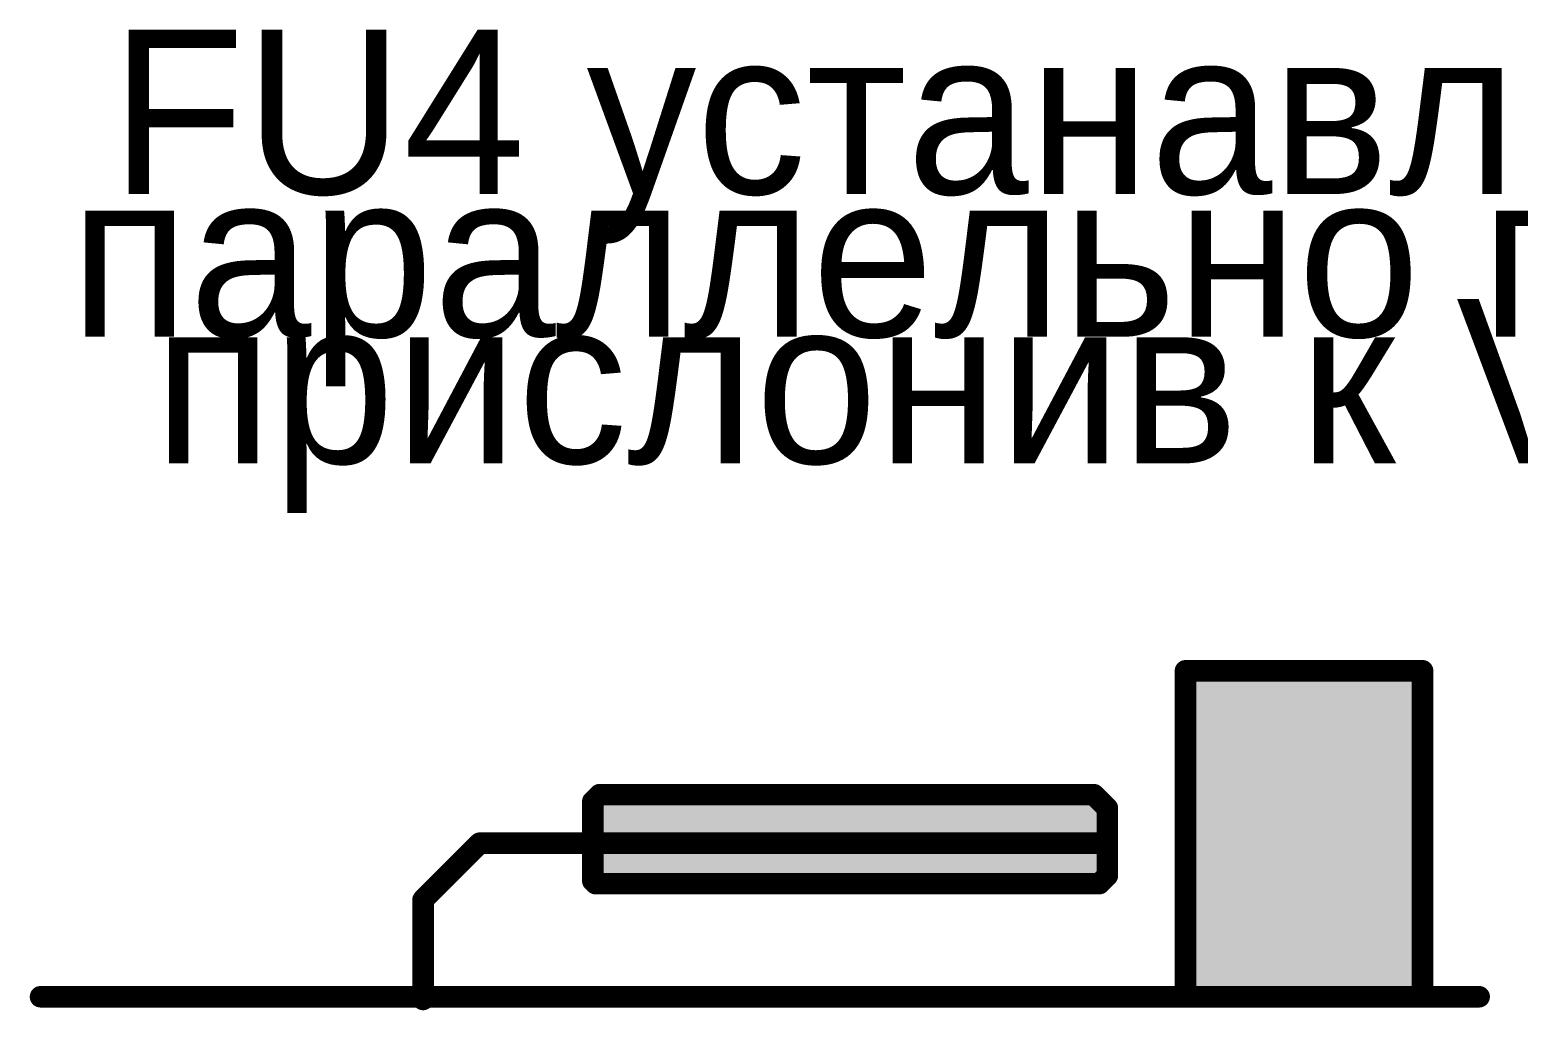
# Model space of a CAD drawing. Header units: millimetres. Extents: x 0.11 to 5.67, y 0.55 to 4.24.
# Drawn here: x 0.113 to 0.657, y 1.446 to 1.804 of the extents above; entities that cross this region are included whole.
import ezdxf

# ---------------------------------------------------------------- set-up
doc = ezdxf.new("R2010")
doc.units = ezdxf.units.MM
doc.header["$MEASUREMENT"] = 0
doc.layers.add('Mechanical15', color=56, linetype='Continuous')

msp = doc.modelspace()

# ---------------------------------------------------------------- linework, layer by layer
at = {"layer": 'Mechanical15', "const_width": 0.00787}
for points in [[(0.53543, 1.56988), (0.62205, 1.56988)], [(0.53543, 1.45079), (0.53543, 1.56988)], [(0.62205, 1.45079), (0.62205, 1.56988)], [(0.3189, 1.52215), (0.32136, 1.52461)], [(0.32136, 1.52461), (0.50197, 1.52461)], [(0.50197, 1.52461), (0.50689, 1.51969)], [(0.3189, 1.49311), (0.3189, 1.52215)], [(0.50689, 1.50689), (0.50689, 1.51969)], [(0.25689, 1.48622), (0.27756, 1.50689)], [(0.27756, 1.50689), (0.50689, 1.50689)], [(0.50689, 1.49508), (0.50689, 1.50689)], [(0.3189, 1.49311), (0.31988, 1.49213)], [(0.31988, 1.49213), (0.50394, 1.49213)], [(0.50394, 1.49213), (0.50689, 1.49508)], [(0.25689, 1.4498), (0.25689, 1.48622)], [(0.11713, 1.45079), (0.54724, 1.45079)], [(0.54724, 1.45079), (0.64272, 1.45079)]]:
    msp.add_lwpolyline(points, dxfattribs=at)
at = {"layer": 'Mechanical15', "const_width": 0.00394}
for points in [[(0.53346, 1.56988, 1), (0.5374, 1.56988, 1)], [(0.53346, 1.56988, 1), (0.5374, 1.56988, 1)], [(0.62008, 1.56988, 1), (0.62402, 1.56988, 1)], [(0.62008, 1.56988, 1), (0.62402, 1.56988, 1)], [(0.31939, 1.52461, 1), (0.32333, 1.52461, 1)], [(0.31939, 1.52461, 1), (0.32333, 1.52461, 1)], [(0.5, 1.52461, 1), (0.50394, 1.52461, 1)], [(0.5, 1.52461, 1), (0.50394, 1.52461, 1)], [(0.31693, 1.52215, 1), (0.32087, 1.52215, 1)], [(0.31693, 1.52215, 1), (0.32087, 1.52215, 1)], [(0.50492, 1.51969, 1), (0.50886, 1.51969, 1)], [(0.50492, 1.51969, 1), (0.50886, 1.51969, 1)], [(0.27559, 1.50689, 1), (0.27953, 1.50689, 1)], [(0.27559, 1.50689, 1), (0.27953, 1.50689, 1)], [(0.50492, 1.50689, 1), (0.50886, 1.50689, 1)], [(0.50492, 1.50689, 1), (0.50886, 1.50689, 1)], [(0.50492, 1.50689, 1), (0.50886, 1.50689, 1)], [(0.31693, 1.49311, 1), (0.32087, 1.49311, 1)], [(0.31693, 1.49311, 1), (0.32087, 1.49311, 1)], [(0.31791, 1.49213, 1), (0.32185, 1.49213, 1)], [(0.31791, 1.49213, 1), (0.32185, 1.49213, 1)], [(0.50197, 1.49213, 1), (0.50591, 1.49213, 1)], [(0.50197, 1.49213, 1), (0.50591, 1.49213, 1)], [(0.50492, 1.49508, 1), (0.50886, 1.49508, 1)], [(0.50492, 1.49508, 1), (0.50886, 1.49508, 1)], [(0.25492, 1.48622, 1), (0.25886, 1.48622, 1)], [(0.25492, 1.48622, 1), (0.25886, 1.48622, 1)], [(0.11516, 1.45079, 1), (0.11909, 1.45079, 1)], [(0.25492, 1.4498, 1), (0.25886, 1.4498, 1)], [(0.53346, 1.45079, 1), (0.5374, 1.45079, 1)], [(0.54528, 1.45079, 1), (0.54921, 1.45079, 1)], [(0.54528, 1.45079, 1), (0.54921, 1.45079, 1)], [(0.62008, 1.45079, 1), (0.62402, 1.45079, 1)], [(0.64075, 1.45079, 1), (0.64468, 1.45079, 1)]]:
    msp.add_lwpolyline(points, format="xyb", close=True, dxfattribs=at)
at = {"layer": 'Mechanical15'}
for points in [[(0.53543, 1.45079), (0.62205, 1.45079), (0.53543, 1.56988), (0.62205, 1.56988)], [(0.3189, 1.49311), (0.50443, 1.49311), (0.3189, 1.52215), (0.50443, 1.52215)]]:
    msp.add_solid(points, dxfattribs=at)

# ---------------------------------------------------------------- texts
for s, p in [('FU4 устанавливать ', (0.14272, 1.74409)), ('параллельно плате', (0.12795, 1.69193)), ('прислонив к VD6', (0.15846, 1.64567))]:
    msp.add_text(s, height=0.06, rotation=360, dxfattribs=at).set_placement(p)

doc.saveas('drawing.dxf')
